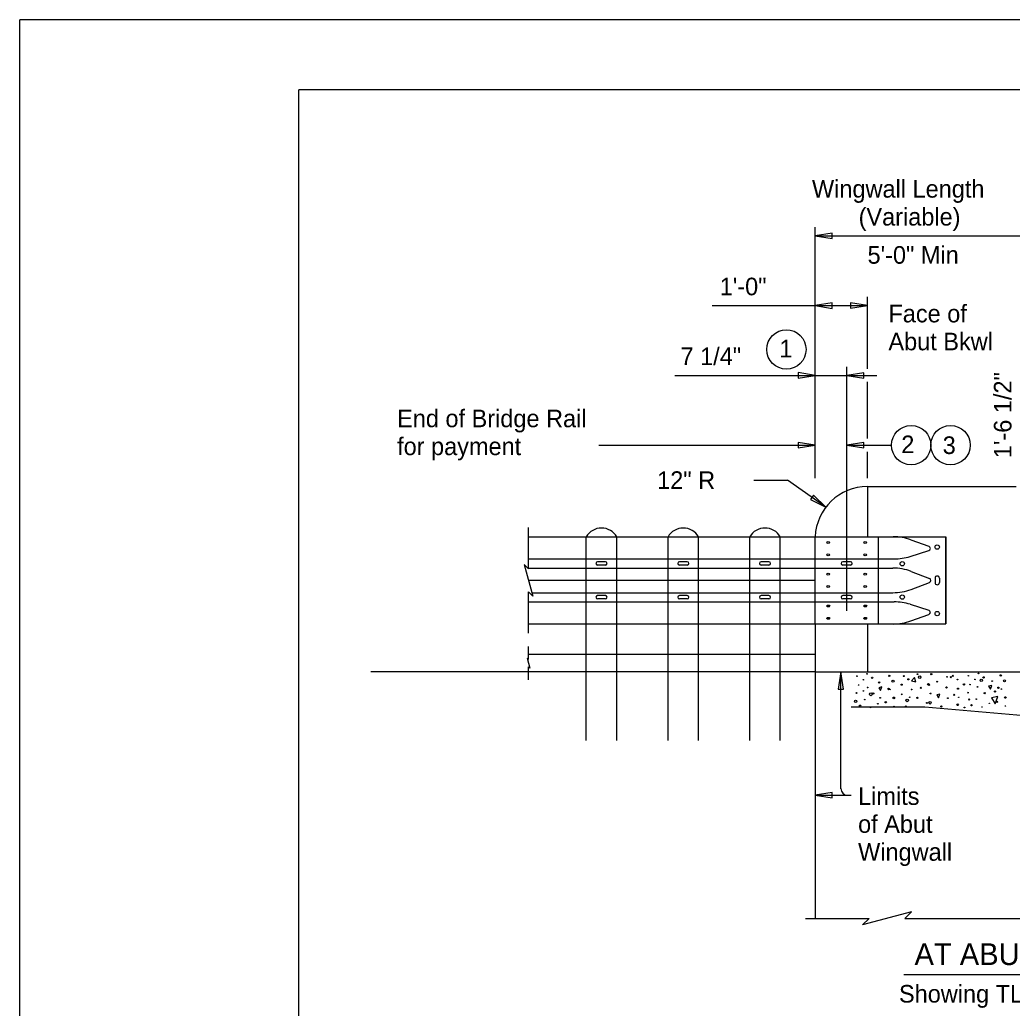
# Model space of a CAD drawing. Extents: x 2 to 71, y 0 to 45.
# Drawn here: x 2 to 9.11, y 14.92 to 22 of the extents above; entities that cross this region are included whole.
import ezdxf

# ---------------------------------------------------------------- set-up
doc = ezdxf.new("R2010")
doc.units = 0
doc.layers.add('Level 1', color=7, linetype='Continuous')

msp = doc.modelspace()

# ---------------------------------------------------------------- linework, layer by layer
at = {"layer": 'Level 1'}
for p, q in [((36, 22), (2, 22)), ((2, 0), (2, 22)), ((35.499, 21.499), (4.001, 21.499)), ((4.001, 0.501), (4.001, 21.499)), ((7.7012, 18.717), (7.7012, 20.5153)), ((7.7012, 20.4528), (9.5762, 20.4528)), ((8.0762, 19.4997), (8.0762, 20.0153)), ((6.9642, 19.9528), (8.0762, 19.9528)), ((7.9278, 19.4059), (7.9278, 19.5153)), ((6.6953, 19.4528), (8.1426, 19.4528)), ((7.9278, 17.7654), (7.9278, 19.4059)), ((8.0762, 18.9997), (8.0762, 19.406)), ((6.1507, 18.9528), (7.7012, 18.9528)), ((7.9278, 18.9528), (8.2488, 18.9528)), ((8.0762, 18.717), (8.0762, 18.9059)), ((7.2619, 18.7028), (7.5027, 18.7028)), ((7.7778, 18.5081), (7.5027, 18.7028)), ((8.0762, 18.6561), (8.0762, 18.2967)), ((8.0762, 18.6561), (9.1416, 18.6561)), ((5.646, 18.0675), (5.646, 18.3633)), ((5.646, 18.2967), (8.6387, 18.2967)), ((6.0607, 17.6773), (6.0607, 18.2967)), ((6.2794, 17.6717), (6.2794, 18.2967)), ((6.6466, 17.6773), (6.6466, 18.2967)), ((6.8653, 17.6717), (6.8653, 18.2967)), ((7.2325, 17.6773), (7.2325, 18.2967)), ((7.4512, 17.6717), (7.4512, 18.2967)), ((7.7012, 17.6717), (7.7012, 18.2967)), ((8.1544, 17.6717), (8.1544, 18.2967)), ((8.6387, 18.2967), (8.6387, 17.6717)), ((8.6387, 17.6717), (8.6387, 18.2967)), ((8.3876, 18.2747), (8.5171, 18.2282)), ((8.3818, 18.1557), (8.5166, 18.1986)), ((5.6155, 18.098), (5.6764, 17.8705)), ((5.6155, 18.098), (5.646, 18.0675)), ((5.646, 18.138), (8.268, 18.138)), ((5.646, 18.0724), (8.2579, 18.0724)), ((6.1982, 18.1172), (6.142, 18.1172)), ((6.1982, 18.0933), (6.142, 18.0933)), ((6.7841, 18.1172), (6.7279, 18.1172)), ((6.7841, 18.0933), (6.7279, 18.0933)), ((7.37, 18.1172), (7.3138, 18.1172)), ((7.37, 18.0933), (7.3138, 18.0933)), ((7.9559, 18.1172), (7.8998, 18.1172)), ((7.9559, 18.0933), (7.8998, 18.0933)), ((8.3902, 18.0483), (8.5217, 17.9988)), ((8.5607, 17.9997), (8.5607, 17.9686)), ((8.5919, 17.9997), (8.5919, 17.9686)), ((7.7012, 17.9842), (5.646, 17.9842)), ((8.3901, 17.9199), (8.5217, 17.9695)), ((5.646, 17.605), (5.646, 17.901)), ((5.646, 17.901), (5.6764, 17.8705)), ((5.6696, 17.8959), (8.258, 17.8959)), ((6.1982, 17.8751), (6.142, 17.8751)), ((6.7841, 17.8751), (6.7279, 17.8751)), ((7.37, 17.8751), (7.3138, 17.8751)), ((7.9559, 17.8751), (7.8998, 17.8751)), ((5.646, 17.8302), (8.268, 17.8302)), ((6.1982, 17.8511), (6.142, 17.8511)), ((6.7841, 17.8511), (6.7279, 17.8511)), ((7.37, 17.8511), (7.3138, 17.8511)), ((7.9559, 17.8511), (7.8998, 17.8511)), ((8.3818, 17.8126), (8.5166, 17.7697)), ((8.3876, 17.6937), (8.5171, 17.7401)), ((5.646, 17.6717), (8.6387, 17.6717)), ((6.0607, 17.4529), (6.0607, 17.6717)), ((6.2794, 17.4529), (6.2794, 17.6717)), ((6.6466, 17.4529), (6.6466, 17.6717)), ((6.8653, 17.4529), (6.8653, 17.6717)), ((7.2325, 17.4529), (7.2325, 17.6717)), ((7.4512, 17.4529), (7.4512, 17.6717)), ((7.7012, 17.6717), (7.7012, 17.3279)), ((8.0762, 17.6717), (8.0762, 17.3279)), ((5.646, 17.4168), (5.646, 17.5103)), ((7.7012, 17.4529), (5.646, 17.4529)), ((6.0607, 16.8377), (6.0607, 17.4529)), ((6.2794, 16.8377), (6.2794, 17.4529)), ((6.6466, 16.8377), (6.6466, 17.4529)), ((6.8653, 16.8377), (6.8653, 17.4529)), ((7.2325, 16.8377), (7.2325, 17.4529)), ((7.4512, 16.8377), (7.4512, 17.4529)), ((5.6363, 17.4264), (5.6557, 17.3545)), ((5.6363, 17.4264), (5.646, 17.4168)), ((5.646, 17.2705), (5.646, 17.3641)), ((5.646, 17.3641), (5.6557, 17.3545)), ((7.7012, 17.3279), (4.5161, 17.3279)), ((7.7012, 17.3279), (9.5762, 17.3279)), ((7.7012, 17.3279), (7.7012, 15.5622)), ((7.8859, 16.4919), (7.8859, 17.3279)), ((8.414, 17.2877), (8.3913, 17.2651)), ((8.4224, 17.2566), (8.414, 17.2877)), ((8.1795, 17.221), (8.1569, 17.2153)), ((8.1569, 17.2153), (8.171, 17.1941)), ((8.171, 17.1941), (8.1795, 17.221)), ((8.3913, 17.2651), (8.4224, 17.2566)), ((8.9676, 17.2319), (8.945, 17.2262)), ((8.945, 17.2262), (8.9592, 17.205)), ((8.9592, 17.205), (8.9676, 17.2319)), ((8.5952, 17.17), (8.5726, 17.1643)), ((8.5726, 17.1643), (8.5867, 17.1432)), ((8.5867, 17.1432), (8.5952, 17.17)), ((9.0099, 17.1532), (8.9648, 17.1417)), ((8.993, 17.0993), (9.0099, 17.1532)), ((7.9587, 17.0778), (8.4887, 17.0778)), ((8.4887, 17.0778), (9.2012, 17.0156)), ((8.9648, 17.1417), (8.993, 17.0993)), ((7.7012, 16.4451), (7.9589, 16.4451)), ((8.3915, 15.6091), (8.0415, 15.5153)), ((8.3915, 15.6091), (8.3446, 15.5622)), ((7.633, 15.5622), (8.0883, 15.5622)), ((8.0883, 15.5622), (8.0415, 15.5153)), ((8.3446, 15.5622), (9.5883, 15.5622)), ((8.3365, 15.1594), (11.1243, 15.1594))]:
    msp.add_line(p, q, dxfattribs=at)
for points in [[(7.7012, 20.4528), (7.8237, 20.4328), (7.8237, 20.4716)], [(7.7012, 19.9528), (7.8237, 19.9328), (7.8237, 19.9716)], [(8.0762, 19.9528), (7.9537, 19.9728), (7.9537, 19.9341)], [(7.7012, 19.4528), (7.5787, 19.4728), (7.5787, 19.4341)], [(7.9278, 19.4528), (8.0503, 19.4328), (8.0503, 19.4716)], [(7.7012, 18.9528), (7.5787, 18.9728), (7.5787, 18.9341)], [(7.9278, 18.9528), (8.0503, 18.9328), (8.0503, 18.9716)], [(7.7778, 18.5081), (7.6893, 18.5952), (7.6669, 18.5636)], [(7.8859, 17.3279), (7.8659, 17.2054), (7.9047, 17.2054)], [(7.7012, 16.4451), (7.8237, 16.4251), (7.8237, 16.4638)]]:
    msp.add_lwpolyline(points, close=True, dxfattribs=at)
for centre, radius in [((7.495, 19.6386), 0.1411), ((8.3899, 18.9528), 0.1411), ((8.6721, 18.9528), 0.1411), ((8.5762, 18.2225), 0.0156), ((8.3262, 18.1033), 0.0156), ((8.3262, 17.865), 0.0156), ((8.5762, 17.7459), 0.0156), ((8.0006, 17.298), 0.00214), ((8.0735, 17.3148), 0.00214), ((8.1098, 17.2865), 0.00448), ((8.2329, 17.3007), 0.00448), ((8.3361, 17.2986), 0.00354), ((8.4352, 17.312), 0.00214), ((8.4512, 17.2908), 0.00897), ((8.5341, 17.312), 0.00448), ((8.6473, 17.2929), 0.00214), ((8.6738, 17.2908), 0.00428), ((8.6882, 17.3007), 0.00448), ((8.7996, 17.3007), 0.00214), ((8.8725, 17.3175), 0.00214), ((8.9088, 17.2892), 0.00448), ((9.0319, 17.3034), 0.00448), ((8.0129, 17.2347), 0.00214), ((8.0476, 17.2721), 0.00214), ((8.0774, 17.2165), 0.00214), ((8.1602, 17.2531), 0.00448), ((8.2598, 17.2618), 0.00789), ((8.322, 17.2371), 0.00425), ((8.3692, 17.2752), 0.00428), ((8.4585, 17.2144), 0.0043), ((8.513, 17.2395), 0.00515), ((8.5191, 17.2358), 0.00428), ((8.5766, 17.2583), 0.00284), ((8.643, 17.2173), 0.00448), ((8.7222, 17.2732), 0.00214), ((8.7679, 17.2389), 0.00428), ((8.8119, 17.2374), 0.00214), ((8.8466, 17.2748), 0.00214), ((8.8654, 17.2207), 0.00214), ((8.8923, 17.2678), 0.00897), ((8.9702, 17.2628), 0.00214), ((9.0151, 17.215), 0.00428), ((9.0588, 17.2645), 0.00789), ((7.9985, 17.1773), 0.00284), ((8.0475, 17.1921), 0.00214), ((8.1006, 17.1683), 0.0103), ((8.1183, 17.1734), 0.00448), ((8.1672, 17.1428), 0.00214), ((8.2278, 17.206), 0.00568), ((8.2378, 17.2029), 0.00214), ((8.2654, 17.1423), 0.00583), ((8.322, 17.1678), 0.00284), ((8.3791, 17.1466), 0.00214), ((8.3927, 17.2024), 0.00214), ((8.4347, 17.1431), 0.00448), ((8.5291, 17.1733), 0.00284), ((8.6984, 17.1642), 0.00428), ((8.725, 17.2088), 0.0043), ((8.7308, 17.1463), 0.00214), ((8.7975, 17.18), 0.00284), ((8.9173, 17.1761), 0.00448), ((8.9905, 17.1878), 0.00448), ((9.0368, 17.2056), 0.00214), ((9.0644, 17.145), 0.00583), ((7.9916, 17.1182), 0.00861), ((8.0233, 17.0866), 0.00448), ((8.0571, 17.1303), 0.00214), ((8.0987, 17.0743), 0.00214), ((8.1509, 17.1006), 0.00214), ((8.2074, 17.1112), 0.00448), ((8.2666, 17.0816), 0.00214), ((8.3517, 17.0801), 0.00447), ((8.3607, 17.124), 0.00897), ((8.5023, 17.1063), 0.00359), ((8.5248, 17.107), 0.00861), ((8.6064, 17.0805), 0.00448), ((8.6528, 17.14), 0.00214), ((8.7232, 17.0931), 0.00603), ((8.7716, 17.0739), 0.00284), ((8.8055, 17.1307), 0.00428), ((8.8223, 17.0893), 0.00448), ((8.8561, 17.133), 0.00214), ((8.8977, 17.077), 0.00214), ((8.9499, 17.1033), 0.00214), ((9.0064, 17.1139), 0.00448), ((9.0655, 17.0843), 0.00214)]:
    msp.add_circle(centre, radius, dxfattribs=at)
for centre, radius, start, end in [((8.0762, 18.2811), 0.375, 90, 177.61836), ((6.1701, 18.2322), 0.127, 30.51024, 149.48976), ((6.756, 18.2322), 0.127, 30.51024, 149.48976), ((7.3419, 18.2322), 0.127, 30.51024, 149.48976), ((8.2611, 17.9216), 0.375, 70.28321, 90), ((8.5118, 18.2135), 0.0156, 287.66841, 70.28232), ((8.268, 18.513), 0.375, 270, 287.66682), ((6.1422, 18.1052), 0.012, 90, 269.2361), ((6.198, 18.1052), 0.012, 270.7639, 90), ((6.7281, 18.1052), 0.012, 90, 269.2361), ((6.7839, 18.1052), 0.012, 270.7639, 90), ((7.314, 18.1052), 0.012, 90, 269.2361), ((7.3698, 18.1052), 0.012, 270.7639, 90), ((7.8999, 18.1052), 0.012, 90, 269.2361), ((7.9558, 18.1052), 0.012, 270.7639, 90), ((8.2579, 17.6974), 0.375, 69.35069, 90), ((8.5163, 17.9841), 0.0156, 290.63303, 69.35359), ((8.5763, 17.9998), 0.0156, 0, 180), ((8.5763, 17.9686), 0.0156, 180, 0), ((6.1422, 17.8631), 0.012, 90.7639, 270), ((6.198, 17.8631), 0.012, 270, 89.2361), ((6.7281, 17.8631), 0.012, 90.7639, 270), ((6.7839, 17.8631), 0.012, 270, 89.2361), ((7.314, 17.8631), 0.012, 90.7639, 270), ((7.3698, 17.8631), 0.012, 270, 89.2361), ((7.8999, 17.8631), 0.012, 90.7639, 270), ((7.9558, 17.8631), 0.012, 270, 89.2361), ((8.258, 18.2709), 0.375, 270, 290.63328), ((8.268, 17.4553), 0.375, 72.339, 90), ((8.5118, 17.7548), 0.0156, 289.71768, 72.33853), ((8.2611, 18.0466), 0.375, 270, 289.71977), ((7.9328, 16.492), 0.0469, 180, 270)]:
    msp.add_arc(centre, radius, start, end, dxfattribs=at)
for centre in [(7.795, 18.2561), (8.0607, 18.2561), (7.795, 18.1678), (8.0607, 18.1678), (7.795, 18.0283), (8.0607, 18.0283), (7.795, 17.94), (8.0607, 17.94), (7.795, 17.8006), (8.0607, 17.8006), (7.795, 17.7122), (8.0607, 17.7122)]:
    msp.add_ellipse(centre, major_axis=(0.0105, 0), ratio=0.674603, dxfattribs=at)

# ---------------------------------------------------------------- texts
for s, height, p in [('Wingwall Length', 0.126, (7.6787, 20.7263)), ('(Variable)', 0.126, (8.013, 20.5263)), ('5\'-0" Min', 0.126, (8.0771, 20.2528)), ('1\'-0"', 0.126, (7.0174, 20.0268)), ('Face of', 0.126, (8.2268, 19.8326)), ('1', 0.126, (7.4442, 19.5816)), ('Abut Bkwl', 0.126, (8.2268, 19.6326)), ('7 1/4"', 0.126, (6.7363, 19.5267)), ('End of Bridge Rail', 0.126, (4.7045, 19.0815)), ('for payment', 0.126, (4.7045, 18.8815)), ('2', 0.126, (8.319, 18.8958)), ('3', 0.126, (8.6158, 18.8897)), ('12" R', 0.126, (6.5686, 18.6396)), ('Limits', 0.126, (8.0092, 16.3755)), ('of Abut', 0.126, (8.0092, 16.1755)), ('Wingwall', 0.126, (8.0092, 15.9755)), ('AT ABUTMENT BENTS', 0.156, (8.4137, 15.2284)), ('Showing TL-3 Transition', 0.126, (8.3023, 14.9594))]:
    msp.add_text(s, height=height, dxfattribs=at).set_placement(p)
msp.add_text('1\'-6 1/2"', height=0.126, rotation=90, dxfattribs=at).set_placement((9.1088, 18.8598))

doc.saveas('drawing.dxf')
